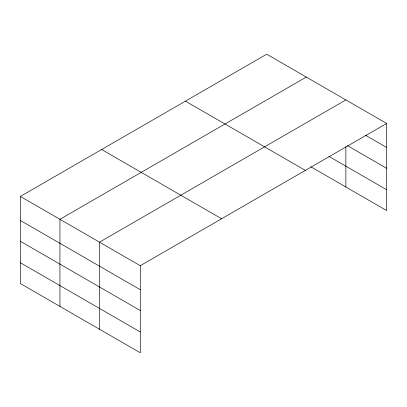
<?xml version="1.0" encoding="UTF-8"?>
<svg xmlns="http://www.w3.org/2000/svg" width="407" height="407" viewBox="0 0 407 407"><rect width="100%" height="100%" fill="white"/><g stroke="black" fill="none" stroke-linecap="round" stroke-linejoin="round"><path stroke-width="0.61" d="M310.689 166.697L386.65 210.556L386.65 123.458L266.712 54.212L20.35 196.444L20.35 283.542L140.288 352.788L140.288 265.695L20.35 196.444M306.288 77.06L59.931 219.297L59.931 306.395M345.869 99.913L99.511 242.15L99.511 329.248M140.288 265.695L386.65 123.458M365.445 135.226L386.65 147.471M347.502 145.686L386.65 168.289M328.831 156.354L386.65 189.738M185.409 101.15L305.352 170.396M101.648 149.506L221.591 218.752M20.35 220.457L140.288 289.703M20.35 241.275L140.288 310.521M20.35 262.724L140.288 331.97M345.869 146.637L345.869 187.011"/></g></svg>
